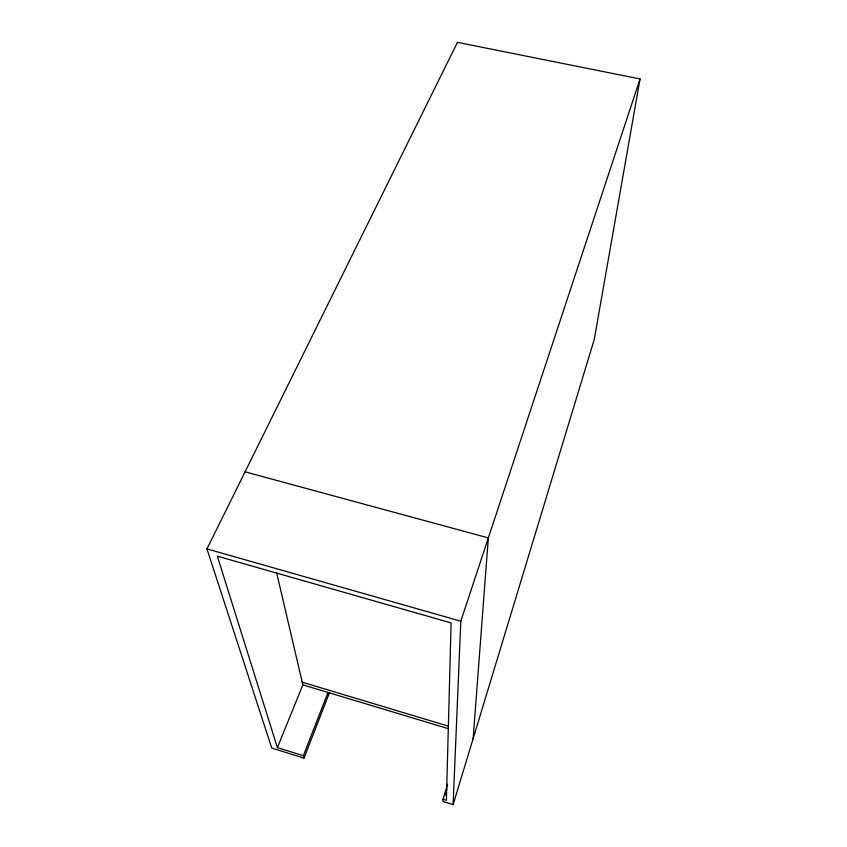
<?xml version="1.0" encoding="UTF-8"?>
<svg xmlns="http://www.w3.org/2000/svg" width="847" height="847" viewBox="0 0 847 847"><rect width="100%" height="100%" fill="white"/><g stroke="black" fill="none" stroke-linecap="round" stroke-linejoin="round"><path stroke-width="1.27" d="M447.629 784.29L443.002 799.24L442.96 801.484L453.113 804.65L594.276 339.351L640.046 78.962L457.454 42.35L206.954 548.898L271.739 748.06L303.999 758.129L329.494 692.624M453.113 804.65L460.81 621.211L640.046 78.962M473.124 738.679L488.338 537.909L245.069 471.832M444.887 795.28L446.803 789.076M303.999 758.129L303.353 755.715L328.033 692.454L328.53 695.08M303.353 755.715L277.403 747.626L302.845 684.874L276.694 572.964M206.954 548.898L460.81 621.211M302.22 682.184L447.883 725.995M302.845 684.874L448.254 728.653M443.002 799.24L446.401 800.299L451.112 622.905L217.33 556.151L277.403 747.626"/></g></svg>
